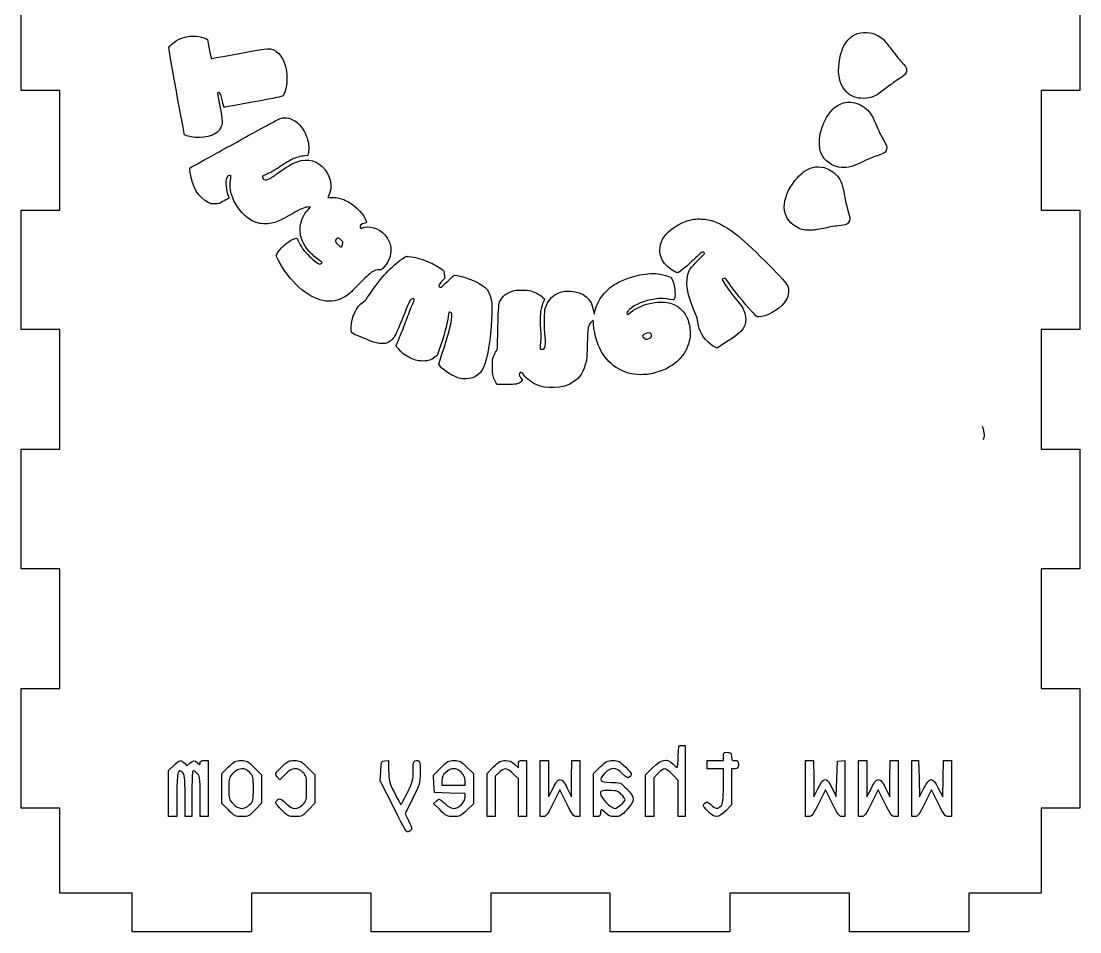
# Model space of a CAD drawing. Header units: millimetres. Extents: x 85 to 291, y 3 to 248.
# Drawn here: x 209 to 291, y 127 to 197.5 of the extents above; entities that cross this region are included whole.
import ezdxf

# ---------------------------------------------------------------- set-up
doc = ezdxf.new("R2010")
doc.units = ezdxf.units.MM
doc.layers.get('0').update_dxf_attribs({"linetype": 'CONTINUOUS'})

msp = doc.modelspace()

# ---------------------------------------------------------------- linework, layer by layer
for p, q in [((223.294, 196.145), (223.436, 196.075)), ((223.436, 196.075), (223.57, 195.348)), ((231.196, 187.084), (230.952, 187.064)), ((231.234, 187.245), (231.196, 187.084)), ((232.806, 183.94), (232.758, 183.848)), ((232.758, 183.848), (233.098, 183.848)), ((231.193, 182.864), (231.399, 183.115)), ((231.399, 183.115), (231.196, 183.099)), ((228.745, 179.337), (228.828, 179.505)), ((228.907, 179.016), (228.745, 179.337)), ((241.807, 177.6), (241.683, 177.473)), ((241.775, 177.876), (241.807, 177.6)), ((242.413, 177.72), (242.559, 177.838)), ((242.559, 177.838), (242.763, 177.803)), ((249.382, 176.136), (249.56, 175.977)), ((249.56, 175.977), (249.487, 175.834)), ((253.31, 174.358), (253.164, 174.209)), ((253.335, 174.025), (253.31, 174.358)), ((245.893, 172.136), (245.928, 173.723)), ((262.914, 172.171), (262.749, 172.253)), ((263.718, 172.707), (262.914, 172.171)), ((241.226, 171.612), (241.039, 171.472)), ((241.388, 172.075), (241.226, 171.612)), ((241.34, 170.948), (241.616, 171.78)), ((245.782, 171.958), (245.893, 172.136)), ((241.461, 170.789), (241.34, 170.948)), ((247.751, 169.808), (247.852, 169.704)), ((247.852, 169.704), (247.738, 169.599)), ((260.164, 141.425), (260.428, 141.425)), ((260.428, 141.425), (260.428, 138.673)), ((223.175, 140.261), (223.493, 140.261)), ((223.493, 140.261), (223.493, 138.091)), ((237.166, 140.24), (237.463, 140.271)), ((237.463, 140.271), (237.463, 139.478)), ((247.834, 140.261), (248.152, 140.261)), ((248.152, 140.261), (248.152, 138.091)), ((249.21, 138.091), (249.21, 140.261)), ((249.21, 140.261), (249.528, 140.261)), ((249.528, 140.261), (249.845, 140.261)), ((249.845, 140.261), (249.856, 138.864)), ((251.634, 138.864), (251.644, 140.261)), ((251.644, 140.261), (251.962, 140.261)), ((251.962, 140.261), (252.279, 140.261)), ((252.279, 140.261), (252.279, 138.091)), ((262.122, 139.943), (262.122, 140.261)), ((262.122, 140.261), (262.757, 140.261)), ((262.757, 140.261), (263.392, 140.261)), ((263.392, 140.261), (263.392, 140.578)), ((269.742, 138.091), (269.742, 140.261)), ((269.742, 140.261), (270.059, 140.261)), ((270.059, 140.261), (270.377, 140.261)), ((270.377, 140.261), (270.387, 138.864)), ((272.229, 140.208), (272.515, 140.24)), ((272.515, 140.24), (272.811, 140.271)), ((272.811, 140.271), (272.811, 138.102)), ((273.869, 138.091), (273.869, 140.261)), ((273.869, 140.261), (274.187, 140.261)), ((274.187, 140.261), (274.504, 140.261)), ((274.504, 140.261), (274.515, 138.864)), ((276.293, 138.864), (276.303, 140.261)), ((276.303, 140.261), (276.621, 140.261)), ((276.621, 140.261), (276.938, 140.261)), ((276.938, 140.261), (276.938, 138.091)), ((277.997, 138.091), (277.997, 140.261)), ((277.997, 140.261), (278.261, 140.261)), ((278.261, 140.261), (278.515, 140.261)), ((278.515, 140.261), (278.547, 138.864)), ((280.41, 138.864), (280.441, 140.261)), ((280.441, 140.261), (280.748, 140.261)), ((280.748, 140.261), (281.066, 140.261)), ((281.066, 140.261), (281.066, 138.091)), ((220.423, 139.478), (220.826, 139.869)), ((220.423, 137.7), (220.423, 139.478)), ((221.64, 140.049), (221.831, 139.838)), ((221.831, 139.838), (222.064, 140.049)), ((224.551, 139.266), (225.059, 139.763)), ((227.07, 139.7), (227.62, 139.139)), ((231.197, 139.7), (231.748, 139.139)), ((236.817, 138.684), (236.849, 139.446)), ((240.944, 139.128), (241.505, 139.7)), ((243.527, 139.753), (244.024, 139.245)), ((245.083, 139.266), (245.591, 139.763)), ((247.22, 139.975), (247.517, 139.689)), ((247.517, 139.689), (247.517, 139.975)), ((253.338, 139.266), (253.846, 139.763)), ((257.359, 139.16), (257.92, 139.71)), ((262.122, 139.626), (262.122, 139.943)), ((262.757, 139.626), (262.122, 139.626)), ((263.392, 139.626), (262.757, 139.626)), ((263.392, 138.282), (263.392, 139.626)), ((264.291, 139.626), (264.027, 139.626)), ((264.027, 139.626), (264.027, 138.229)), ((272.176, 138.843), (272.229, 140.208)), ((224.551, 138.102), (224.551, 139.266)), ((227.62, 139.139), (227.62, 138.059)), ((229.038, 138.769), (228.837, 138.991)), ((229.472, 139.202), (229.038, 138.769)), ((231.748, 139.139), (231.748, 138.059)), ((237.833, 136.662), (236.817, 138.684)), ((240.976, 138.451), (240.944, 139.128)), ((241.59, 138.705), (241.59, 138.356)), ((243.389, 138.356), (243.389, 138.694)), ((244.024, 139.245), (244.024, 138.081)), ((245.083, 137.594), (245.083, 139.266)), ((246.014, 139.34), (245.718, 139.054)), ((245.718, 139.054), (245.718, 137.488)), ((247.517, 138.843), (247.115, 139.234)), ((247.517, 137.382), (247.517, 138.843)), ((249.856, 138.864), (249.856, 137.456)), ((251.634, 137.456), (251.634, 138.864)), ((253.338, 137.594), (253.338, 139.266)), ((257.359, 137.541), (257.359, 139.16)), ((258.333, 139.277), (257.994, 138.927)), ((257.994, 138.927), (257.994, 137.424)), ((259.899, 138.716), (259.455, 139.171)), ((259.899, 137.319), (259.899, 138.716)), ((260.428, 138.673), (260.428, 135.922)), ((270.387, 138.864), (270.387, 137.456)), ((272.123, 137.477), (272.176, 138.843)), ((274.515, 138.864), (274.515, 137.456)), ((276.293, 137.456), (276.293, 138.864)), ((278.547, 138.864), (278.579, 137.456)), ((280.378, 137.456), (280.41, 138.864)), ((223.493, 138.091), (223.493, 135.922)), ((224.551, 136.938), (224.551, 138.102)), ((227.62, 138.059), (227.62, 136.969)), ((231.748, 138.059), (231.748, 136.969)), ((241.008, 137.774), (240.976, 138.451)), ((242.193, 137.742), (241.008, 137.774)), ((241.59, 138.356), (242.49, 138.356)), ((242.49, 138.356), (243.389, 138.356)), ((244.024, 138.081), (244.024, 136.917)), ((248.152, 138.091), (248.152, 135.922)), ((249.21, 135.922), (249.21, 138.091)), ((249.856, 137.456), (250.194, 138.123)), ((250.713, 137.985), (250.205, 136.948)), ((251.231, 136.948), (250.713, 137.985)), ((251.295, 138.123), (251.634, 137.456)), ((252.279, 138.091), (252.279, 135.922)), ((264.027, 138.229), (264.027, 136.832)), ((269.742, 135.922), (269.742, 138.091)), ((270.387, 137.456), (270.726, 138.123)), ((271.308, 137.985), (270.789, 136.948)), ((271.816, 136.948), (271.308, 137.985)), ((271.816, 138.123), (272.123, 137.477)), ((272.811, 138.102), (272.811, 135.922)), ((273.869, 135.922), (273.869, 138.091)), ((274.515, 137.456), (274.853, 138.123)), ((275.372, 137.985), (274.864, 136.948)), ((275.891, 136.948), (275.372, 137.985)), ((275.954, 138.123), (276.293, 137.456)), ((276.938, 138.091), (276.938, 135.922)), ((277.997, 135.922), (277.997, 138.091)), ((278.579, 137.456), (278.928, 138.123)), ((279.5, 137.985), (278.992, 136.948)), ((280.018, 136.948), (279.5, 137.985)), ((280.029, 138.123), (280.378, 137.456)), ((281.066, 138.091), (281.066, 135.922)), ((220.423, 135.922), (220.423, 137.7)), ((221.058, 137.594), (221.058, 135.922)), ((221.693, 135.922), (221.693, 137.541)), ((222.223, 137.647), (222.223, 135.922)), ((222.858, 135.922), (222.858, 137.488)), ((227.62, 136.969), (227.133, 136.451)), ((231.748, 136.969), (231.261, 136.451)), ((239.315, 137.297), (238.733, 136.133)), ((240.944, 136.938), (241.167, 137.139)), ((243.389, 137.71), (242.193, 137.742)), ((243.389, 137.435), (243.389, 137.71)), ((245.083, 135.922), (245.083, 137.594)), ((245.718, 137.488), (245.718, 135.922)), ((247.517, 135.922), (247.517, 137.382)), ((253.338, 135.922), (253.338, 137.594)), ((257.359, 135.922), (257.359, 137.541)), ((257.994, 137.424), (257.994, 135.922)), ((259.899, 135.922), (259.899, 137.319)), ((225.048, 136.43), (224.551, 136.938)), ((238.733, 136.133), (238.997, 135.604)), ((241.452, 136.43), (240.944, 136.938)), ((244.024, 136.917), (243.516, 136.419)), ((264.027, 136.832), (263.582, 136.377)), ((220.741, 135.922), (220.423, 135.922)), ((221.058, 135.922), (220.741, 135.922)), ((221.958, 135.922), (221.693, 135.922)), ((222.223, 135.922), (221.958, 135.922)), ((223.175, 135.922), (222.858, 135.922)), ((223.493, 135.922), (223.175, 135.922)), ((245.4, 135.922), (245.083, 135.922)), ((245.718, 135.922), (245.4, 135.922)), ((247.834, 135.922), (247.517, 135.922)), ((248.152, 135.922), (247.834, 135.922)), ((249.453, 135.922), (249.21, 135.922)), ((252.279, 135.922), (252.015, 135.922)), ((253.602, 135.922), (253.338, 135.922)), ((257.677, 135.922), (257.359, 135.922)), ((257.994, 135.922), (257.677, 135.922)), ((260.164, 135.922), (259.899, 135.922)), ((260.428, 135.922), (260.164, 135.922)), ((270.006, 135.922), (269.742, 135.922)), ((272.811, 135.922), (272.567, 135.922)), ((274.113, 135.922), (273.869, 135.922)), ((276.938, 135.922), (276.674, 135.922)), ((278.24, 135.922), (277.997, 135.922)), ((281.066, 135.922), (280.801, 135.922))]:
    msp.add_line(p, q)
msp.add_lwpolyline([(291, 201.39), (291, 192.13), (288, 192.13), (288, 182.87), (291, 182.87), (291, 173.61), (288, 173.61), (288, 164.35), (291, 164.35), (291, 155.09), (288, 155.09), (288, 145.83), (291, 145.83), (291, 136.57), (288, 136.57), (288, 130), (282.41, 130), (282.41, 127), (273.15, 127), (273.15, 130), (263.89, 130), (263.89, 127), (254.63, 127), (254.63, 130), (245.37, 130), (245.37, 127), (236.11, 127), (236.11, 130), (226.85, 130), (226.85, 127), (217.59, 127), (217.59, 130), (212, 130), (212, 136.57), (209, 136.57), (209, 145.83), (212, 145.83), (212, 155.09), (209, 155.09), (209, 164.35), (212, 164.35), (212, 173.61), (209, 173.61), (209, 182.87), (212, 182.87), (212, 192.13), (209, 192.13), (209, 201.39)])
for points in [[(220.446, 195.456), (220.68, 195.786), (221.071, 196.059), (221.5, 196.196)], [(221.5, 196.196), (221.858, 196.31), (222.252, 196.358), (222.547, 196.326)], [(222.547, 196.326), (222.792, 196.297), (223.163, 196.205), (223.294, 196.145)], [(272.325, 193.932), (272.427, 195.783), (273.373, 196.831), (274.729, 196.586)], [(274.729, 196.586), (275.205, 196.501), (275.567, 196.304), (275.881, 195.964)], [(221.023, 192.059), (220.519, 194.792), (220.414, 195.412), (220.446, 195.456)], [(223.57, 195.348), (223.646, 194.948), (223.713, 194.615), (223.722, 194.605)], [(223.722, 194.605), (223.735, 194.592), (224.637, 194.754), (226.977, 195.192)], [(226.977, 195.192), (228.329, 195.443), (228.504, 195.424), (228.945, 194.977)], [(275.881, 195.964), (275.979, 195.859), (276.246, 195.523), (276.475, 195.215)], [(276.475, 195.215), (276.707, 194.904), (277.015, 194.529), (277.157, 194.38)], [(228.945, 194.977), (229.196, 194.723), (229.361, 194.411), (229.469, 193.983)], [(277.157, 194.38), (277.516, 194.005), (277.586, 193.897), (277.586, 193.703)], [(229.469, 193.983), (229.599, 193.465), (229.628, 192.779), (229.532, 192.36)], [(272.922, 192.017), (272.477, 192.468), (272.281, 193.1), (272.325, 193.932)], [(277.586, 193.703), (277.586, 193.424), (277.491, 193.322), (276.878, 192.945)], [(276.878, 192.945), (276.722, 192.849), (276.402, 192.618), (276.164, 192.427)], [(221.643, 188.69), (221.643, 188.703), (221.363, 190.22), (221.023, 192.059)], [(224.3, 191.957), (224.236, 191.963), (224.214, 191.954), (224.214, 191.913)], [(224.214, 191.913), (224.214, 191.884), (224.294, 191.43), (224.392, 190.906)], [(224.595, 191.294), (224.497, 191.792), (224.43, 191.941), (224.3, 191.957)], [(229.532, 192.36), (229.485, 192.151), (229.355, 191.786), (229.301, 191.722)], [(274.252, 191.509), (273.697, 191.509), (273.262, 191.675), (272.922, 192.017)], [(276.164, 192.427), (275.183, 191.649), (274.894, 191.513), (274.252, 191.509)], [(224.7, 190.833), (224.691, 190.84), (224.646, 191.049), (224.595, 191.294)], [(227.659, 191.36), (224.976, 190.862), (224.716, 190.817), (224.7, 190.833)], [(229.301, 191.722), (229.253, 191.665), (229.031, 191.614), (227.659, 191.36)], [(271.877, 190.684), (272.16, 190.957), (272.477, 191.128), (272.824, 191.189)], [(272.824, 191.189), (273.09, 191.236), (273.179, 191.236), (273.414, 191.198)], [(273.414, 191.198), (273.836, 191.128), (274.252, 190.913), (274.57, 190.598)], [(224.392, 190.906), (224.608, 189.744), (224.614, 189.538), (224.437, 189.208)], [(270.874, 187.56), (270.658, 188.49), (271.131, 189.957), (271.877, 190.684)], [(274.57, 190.598), (274.802, 190.366), (274.97, 190.074), (275.281, 189.331)], [(227.358, 189.049), (228.24, 189.535), (229.012, 189.947), (229.072, 189.963)], [(229.072, 189.963), (229.269, 190.02), (229.526, 190.027), (229.713, 189.979)], [(229.713, 189.979), (230.221, 189.852), (230.653, 189.481), (230.936, 188.928)], [(221.839, 188.604), (221.731, 188.636), (221.643, 188.674), (221.643, 188.69)], [(224.208, 188.903), (223.719, 188.484), (222.662, 188.35), (221.839, 188.604)], [(223.944, 187.169), (224.938, 187.719), (226.475, 188.563), (227.358, 189.049)], [(224.437, 189.208), (224.379, 189.096), (224.275, 188.96), (224.208, 188.903)], [(230.936, 188.928), (231.171, 188.477), (231.266, 188.122), (231.272, 187.725)], [(275.281, 189.331), (275.497, 188.827), (275.586, 188.649), (275.821, 188.249)], [(275.821, 188.249), (276.046, 187.874), (276.081, 187.766), (276.033, 187.592)], [(222.09, 186.134), (222.116, 186.156), (222.947, 186.623), (223.944, 187.169)], [(230.952, 187.064), (230.685, 187.042), (230.221, 186.922), (230.015, 186.814)], [(231.272, 187.725), (231.272, 187.55), (231.256, 187.334), (231.234, 187.245)], [(272.309, 186.201), (271.569, 186.356), (271.036, 186.861), (270.874, 187.56)], [(275.316, 187.074), (274.916, 186.944), (274.76, 186.88), (274.189, 186.607)], [(276.033, 187.592), (275.964, 187.331), (275.849, 187.249), (275.316, 187.074)], [(228.929, 186.141), (228.716, 185.988), (228.466, 185.845), (228.167, 185.712)], [(228.643, 185.544), (228.872, 185.747), (229.701, 186.293), (230.04, 186.464)], [(230.015, 186.814), (229.755, 186.683), (229.243, 186.363), (228.929, 186.141)], [(230.04, 186.464), (230.92, 186.906), (231.739, 186.823), (232.323, 186.236)], [(232.323, 186.236), (232.977, 185.582), (233.174, 184.648), (232.806, 183.94)], [(268.931, 185.15), (269.369, 185.709), (269.817, 186.036), (270.325, 186.172)], [(270.325, 186.172), (270.531, 186.226), (270.979, 186.226), (271.185, 186.169)], [(271.185, 186.169), (271.55, 186.068), (271.954, 185.804), (272.227, 185.483)], [(274.189, 186.607), (273.239, 186.153), (272.897, 186.08), (272.309, 186.201)], [(222.084, 185.798), (222.052, 186.045), (222.052, 186.102), (222.09, 186.134)], [(223.484, 183.442), (222.763, 183.791), (222.224, 184.696), (222.084, 185.798)], [(225.135, 185.55), (224.891, 185.55), (224.789, 185.083), (224.897, 184.458)], [(225.246, 185.521), (225.233, 185.537), (225.186, 185.55), (225.135, 185.55)], [(225.211, 185.194), (225.24, 185.359), (225.256, 185.506), (225.246, 185.521)], [(227.694, 185.486), (227.656, 185.448), (227.732, 185.271), (227.805, 185.233)], [(228.167, 185.712), (227.923, 185.601), (227.71, 185.499), (227.694, 185.486)], [(227.805, 185.233), (227.923, 185.169), (228.072, 185.201), (228.326, 185.344)], [(228.326, 185.344), (228.462, 185.423), (228.605, 185.515), (228.643, 185.544)], [(272.227, 185.483), (272.522, 185.134), (272.608, 184.886), (272.836, 183.689)], [(225.481, 183.591), (225.205, 184.169), (225.122, 184.674), (225.211, 185.194)], [(268.998, 181.588), (267.836, 182.27), (267.81, 183.718), (268.931, 185.15)], [(225.094, 183.788), (225.04, 183.75), (224.424, 183.423), (224.341, 183.388)], [(224.897, 184.458), (224.922, 184.305), (224.979, 184.093), (225.024, 183.988)], [(225.024, 183.988), (225.068, 183.88), (225.1, 183.791), (225.094, 183.788)], [(233.098, 183.848), (233.473, 183.848), (233.774, 183.782), (234.133, 183.616)], [(272.836, 183.689), (272.897, 183.372), (272.998, 182.959), (273.058, 182.769)], [(223.96, 183.343), (223.722, 183.343), (223.665, 183.356), (223.484, 183.442)], [(224.341, 183.388), (224.275, 183.362), (224.119, 183.343), (223.96, 183.343)], [(227.497, 181.835), (226.672, 181.991), (225.945, 182.626), (225.481, 183.591)], [(231.196, 183.099), (230.923, 183.077), (230.666, 182.962), (229.958, 182.559)], [(230.704, 182.01), (230.815, 182.334), (230.939, 182.55), (231.193, 182.864)], [(234.133, 183.616), (234.717, 183.353), (235.422, 182.692), (235.647, 182.2)], [(229.958, 182.559), (229.202, 182.127), (228.986, 182.019), (228.659, 181.915)], [(235.647, 182.2), (235.797, 181.877), (235.797, 181.877), (235.622, 181.851)], [(259.349, 181.359), (259.803, 181.721), (260.501, 182.054), (260.978, 182.14)], [(260.978, 182.14), (261.276, 182.194), (261.781, 182.191), (262.082, 182.137)], [(262.082, 182.137), (262.813, 182.004), (263.479, 181.673), (264.33, 181.029)], [(273.16, 182.042), (273.043, 181.762), (272.957, 181.724), (272.277, 181.645)], [(273.058, 182.769), (273.208, 182.305), (273.224, 182.194), (273.16, 182.042)], [(228.659, 181.915), (228.326, 181.81), (227.824, 181.775), (227.497, 181.835)], [(230.615, 181.375), (230.615, 181.705), (230.628, 181.788), (230.704, 182.01)], [(230.685, 180.756), (230.625, 180.953), (230.612, 181.061), (230.615, 181.375)], [(235.622, 181.851), (235.352, 181.813), (235.209, 181.68), (235.266, 181.521)], [(235.266, 181.521), (235.289, 181.464), (235.311, 181.451), (235.368, 181.47)], [(235.368, 181.47), (235.406, 181.483), (235.524, 181.511), (235.628, 181.537)], [(235.628, 181.537), (236.203, 181.676), (236.946, 181.324), (237.337, 180.73)], [(258.469, 179.756), (258.469, 180.368), (258.755, 180.889), (259.349, 181.359)], [(270.093, 181.315), (269.566, 181.311), (269.401, 181.353), (268.998, 181.588)], [(271.141, 181.448), (270.604, 181.327), (270.515, 181.315), (270.093, 181.315)], [(272.277, 181.645), (271.976, 181.61), (271.465, 181.521), (271.141, 181.448)], [(228.828, 179.505), (228.996, 179.845), (229.602, 180.397), (230.028, 180.597)], [(230.028, 180.597), (230.352, 180.746), (230.361, 180.746), (230.466, 180.486)], [(230.466, 180.486), (230.644, 180.038), (230.885, 179.702), (231.358, 179.254)], [(231.498, 179.473), (231.101, 179.86), (230.837, 180.276), (230.685, 180.756)], [(233.39, 180.622), (233.282, 180.505), (233.307, 180.419), (233.523, 180.197)], [(233.796, 180.549), (233.628, 180.714), (233.498, 180.74), (233.39, 180.622)], [(233.92, 180.283), (233.936, 180.397), (233.927, 180.419), (233.796, 180.549)], [(237.337, 180.73), (237.53, 180.438), (237.616, 180.191), (237.635, 179.867)], [(264.33, 181.029), (265.257, 180.327), (268.109, 177.489), (268.353, 177.025)], [(233.523, 180.197), (233.628, 180.086), (233.733, 179.994), (233.752, 179.994)], [(233.752, 179.994), (233.812, 179.997), (233.904, 180.152), (233.92, 180.283)], [(237.635, 179.867), (237.667, 179.324), (237.464, 178.832), (237.003, 178.355)], [(258.961, 178.606), (258.615, 178.975), (258.469, 179.314), (258.469, 179.756)], [(261.911, 179.556), (261.835, 179.641), (261.727, 179.625), (261.594, 179.511)], [(230.504, 176.911), (229.898, 177.451), (229.307, 178.225), (228.907, 179.016)], [(231.358, 179.254), (231.682, 178.946), (232.028, 178.692), (232.123, 178.692)], [(232.272, 178.851), (232.107, 178.949), (231.691, 179.283), (231.498, 179.473)], [(232.25, 178.756), (232.32, 178.813), (232.32, 178.822), (232.272, 178.851)], [(236, 176.358), (236.889, 177.679), (237.638, 178.489), (238.53, 179.102)], [(238.53, 179.102), (238.686, 179.206), (238.826, 179.292), (238.841, 179.289)], [(238.841, 179.289), (238.854, 179.289), (238.918, 179.279), (238.978, 179.273)], [(238.978, 179.273), (239.613, 179.213), (240.118, 179.063), (240.848, 178.721)], [(260.933, 178.882), (260.412, 178.375), (259.962, 178.025), (259.831, 178.025)], [(260.746, 178.184), (260.809, 178.327), (260.936, 178.473), (261.394, 178.93)], [(261.594, 179.511), (261.527, 179.454), (261.228, 179.171), (260.933, 178.882)], [(261.394, 178.93), (261.93, 179.467), (261.959, 179.502), (261.911, 179.556)], [(232.123, 178.692), (232.152, 178.692), (232.209, 178.721), (232.25, 178.756)], [(236.13, 178.051), (236.028, 177.981), (235.587, 177.562), (235.152, 177.12)], [(236.756, 178.238), (236.571, 178.263), (236.333, 178.194), (236.13, 178.051)], [(237.003, 178.355), (236.889, 178.235), (236.863, 178.225), (236.756, 178.238)], [(240.848, 178.721), (241.15, 178.578), (241.683, 178.254), (241.724, 178.184)], [(241.724, 178.184), (241.734, 178.168), (241.756, 178.028), (241.775, 177.876)], [(256.917, 177.851), (257.418, 177.955), (258.152, 177.984), (258.488, 177.914)], [(259.831, 178.025), (259.673, 178.025), (259.219, 178.327), (258.961, 178.606)], [(261.244, 174.809), (260.568, 176.257), (260.397, 177.409), (260.746, 178.184)], [(235.152, 177.12), (234.52, 176.482), (234.314, 176.292), (234.133, 176.187)], [(241.683, 177.473), (241.343, 177.111), (241.299, 177.012), (241.423, 176.898)], [(241.423, 176.898), (241.486, 176.841), (241.493, 176.844), (241.877, 177.219)], [(241.877, 177.219), (242.09, 177.428), (242.331, 177.654), (242.413, 177.72)], [(242.763, 177.803), (243.674, 177.641), (244.769, 177.127), (245.087, 176.711)], [(254.901, 177.073), (255.415, 177.406), (256.158, 177.695), (256.917, 177.851)], [(258.488, 177.914), (258.79, 177.854), (259.057, 177.778), (259.219, 177.708)], [(259.219, 177.708), (259.336, 177.657), (259.362, 177.625), (259.438, 177.451)], [(259.438, 177.451), (259.574, 177.127), (259.619, 176.924), (259.638, 176.517)], [(263.308, 177.498), (263.276, 177.412), (264.051, 176.323), (264.629, 175.644)], [(263.549, 177.559), (263.483, 177.6), (263.333, 177.562), (263.308, 177.498)], [(263.953, 177.035), (263.756, 177.305), (263.575, 177.543), (263.549, 177.559)], [(234.133, 176.187), (232.974, 175.514), (231.828, 175.742), (230.504, 176.911)], [(235.517, 175.774), (235.647, 175.86), (235.743, 175.974), (236, 176.358)], [(245.087, 176.711), (245.226, 176.523), (245.357, 176.209), (245.414, 175.927)], [(246.096, 175.847), (246.265, 176.181), (246.617, 176.46), (247.046, 176.6)], [(247.046, 176.6), (247.255, 176.666), (247.335, 176.676), (247.757, 176.673)], [(247.757, 176.673), (248.135, 176.67), (248.284, 176.657), (248.478, 176.603)], [(248.478, 176.603), (248.814, 176.511), (249.176, 176.327), (249.382, 176.136)], [(249.598, 175.244), (249.748, 175.774), (250.103, 176.219), (250.538, 176.419)], [(250.538, 176.419), (250.862, 176.568), (251.097, 176.609), (251.545, 176.59)], [(251.545, 176.59), (252.561, 176.546), (253.192, 176), (253.339, 175.041)], [(253.856, 176.012), (254.056, 176.336), (254.567, 176.857), (254.901, 177.073)], [(259.638, 176.517), (259.65, 176.206), (259.647, 176.114), (259.603, 176.012)], [(265.765, 174.828), (265.242, 175.371), (264.483, 176.295), (263.953, 177.035)], [(268.353, 177.025), (268.502, 176.746), (268.458, 176.266), (268.252, 175.908)], [(234.565, 173.793), (234.565, 174.571), (234.965, 175.406), (235.517, 175.774)], [(239.169, 175.93), (239.07, 175.831), (238.991, 175.654), (238.559, 174.549)], [(238.841, 174.374), (238.988, 174.768), (239.188, 175.279), (239.283, 175.507)], [(239.438, 175.962), (239.403, 176.015), (239.235, 175.996), (239.169, 175.93)], [(239.283, 175.507), (239.381, 175.739), (239.451, 175.942), (239.438, 175.962)], [(245.414, 175.927), (245.515, 175.38), (245.423, 173.514), (245.233, 172.329)], [(245.928, 173.723), (245.966, 175.38), (245.988, 175.631), (246.096, 175.847)], [(249.487, 175.834), (249.389, 175.644), (249.303, 175.387), (249.249, 175.126)], [(253.389, 174.799), (253.402, 175.066), (253.621, 175.638), (253.856, 176.012)], [(258.076, 175.977), (257.263, 175.86), (256.548, 175.565), (256.11, 175.168)], [(256.212, 174.955), (256.647, 175.307), (257.263, 175.571), (257.942, 175.692)], [(257.942, 175.692), (258.33, 175.761), (259.028, 175.746), (259.298, 175.66)], [(258.584, 176.025), (258.479, 176.025), (258.25, 176.003), (258.076, 175.977)], [(259.466, 175.911), (259.215, 175.965), (258.752, 176.025), (258.584, 176.025)], [(259.298, 175.66), (259.657, 175.546), (259.876, 175.415), (260.139, 175.152)], [(259.603, 176.012), (259.558, 175.904), (259.542, 175.892), (259.466, 175.911)], [(264.629, 175.644), (264.918, 175.301), (265.051, 175.019), (265.111, 174.612)], [(268.252, 175.908), (267.924, 175.336), (267.035, 174.739), (266.347, 174.631)], [(242.197, 174.958), (242.137, 174.977), (242.131, 174.955), (242.08, 174.618)], [(242.366, 174.596), (242.385, 174.85), (242.356, 174.911), (242.197, 174.958)], [(249.249, 175.126), (249.192, 174.863), (249.186, 173.983), (249.236, 173.514)], [(249.563, 173.377), (249.5, 174.018), (249.516, 174.961), (249.598, 175.244)], [(253.339, 175.041), (253.364, 174.876), (253.386, 174.768), (253.389, 174.799)], [(256.11, 175.168), (255.917, 174.99), (255.879, 174.917), (255.933, 174.819)], [(255.933, 174.819), (255.964, 174.758), (255.98, 174.765), (256.212, 174.955)], [(260.139, 175.152), (260.571, 174.723), (260.784, 174.177), (260.812, 173.437)], [(261.419, 174.199), (261.39, 174.46), (261.359, 174.565), (261.244, 174.809)], [(266.347, 174.631), (266.007, 174.574), (266.01, 174.574), (265.765, 174.828)], [(238.559, 174.549), (238.333, 173.974), (238.089, 173.393), (238.019, 173.256)], [(238.314, 173.031), (238.457, 173.377), (238.692, 173.98), (238.841, 174.374)], [(242.08, 174.618), (241.988, 174.009), (241.721, 173.025), (241.388, 172.075)], [(241.616, 171.78), (242.08, 173.158), (242.334, 174.114), (242.366, 174.596)], [(252.945, 173.844), (252.881, 173.647), (252.875, 173.526), (252.85, 172.539)], [(253.164, 174.209), (253.05, 174.095), (252.999, 174.006), (252.945, 173.844)], [(254.097, 171.659), (253.688, 172.269), (253.399, 173.164), (253.335, 174.025)], [(261.517, 173.698), (261.482, 173.799), (261.438, 174.025), (261.419, 174.199)], [(265.111, 174.612), (265.156, 174.317), (265.121, 174.098), (264.978, 173.809)], [(235.384, 173.012), (234.492, 173.38), (234.565, 173.31), (234.565, 173.793)], [(238.019, 173.256), (237.854, 172.936), (237.648, 172.72), (237.41, 172.609)], [(238.057, 172.364), (238.057, 172.386), (238.175, 172.685), (238.314, 173.031)], [(249.236, 173.514), (249.265, 173.253), (249.262, 173.098), (249.217, 172.669)], [(249.322, 172.088), (249.614, 172.088), (249.665, 172.364), (249.563, 173.377)], [(257.158, 173.171), (257.101, 173.107), (257.101, 173.104), (257.212, 172.993)], [(257.336, 173.298), (257.272, 173.266), (257.193, 173.209), (257.158, 173.171)], [(257.787, 173.288), (257.723, 173.377), (257.504, 173.383), (257.336, 173.298)], [(257.606, 172.917), (257.812, 172.996), (257.888, 173.145), (257.787, 173.288)], [(260.812, 173.437), (260.825, 173.066), (260.819, 172.993), (260.746, 172.707)], [(262.749, 172.253), (262.206, 172.526), (261.73, 173.082), (261.517, 173.698)], [(264.978, 173.809), (264.823, 173.488), (264.6, 173.295), (263.718, 172.707)], [(236.886, 172.542), (236.492, 172.561), (236.454, 172.574), (235.384, 173.012)], [(237.41, 172.609), (237.235, 172.529), (237.203, 172.526), (236.886, 172.542)], [(238.575, 171.771), (238.372, 171.936), (238.057, 172.294), (238.057, 172.364)], [(245.233, 172.329), (245.004, 170.904), (244.747, 170.307), (244.226, 170.002)], [(249.217, 172.669), (249.16, 172.101), (249.163, 172.088), (249.322, 172.088)], [(252.85, 172.539), (252.827, 171.653), (252.811, 171.393), (252.758, 171.139)], [(257.212, 172.993), (257.333, 172.872), (257.437, 172.853), (257.606, 172.917)], [(260.746, 172.707), (260.457, 171.59), (259.647, 170.777), (258.406, 170.364)], [(239.55, 171.259), (239.229, 171.358), (238.816, 171.574), (238.575, 171.771)], [(241.039, 171.472), (240.737, 171.243), (240.55, 171.183), (240.137, 171.183)], [(245.506, 170.755), (245.506, 171.234), (245.512, 171.301), (245.588, 171.529)], [(245.588, 171.529), (245.636, 171.666), (245.722, 171.859), (245.782, 171.958)], [(257.177, 170.129), (255.92, 170.072), (254.793, 170.634), (254.097, 171.659)], [(240.137, 171.183), (239.861, 171.183), (239.737, 171.199), (239.55, 171.259)], [(243.036, 169.837), (242.502, 169.948), (241.759, 170.396), (241.461, 170.789)], [(245.56, 170.024), (245.515, 170.186), (245.503, 170.345), (245.506, 170.755)], [(252.758, 171.139), (252.611, 170.415), (252.281, 169.897), (251.742, 169.538)], [(244.226, 170.002), (243.918, 169.824), (243.429, 169.754), (243.036, 169.837)], [(245.846, 169.383), (245.788, 169.418), (245.623, 169.789), (245.56, 170.024)], [(247.592, 170.218), (247.544, 170.116), (247.604, 169.958), (247.751, 169.808)], [(247.852, 170.208), (247.776, 170.335), (247.652, 170.339), (247.592, 170.218)], [(248.811, 169.392), (248.42, 169.589), (248.011, 169.939), (247.852, 170.208)], [(258.406, 170.364), (257.945, 170.208), (257.631, 170.148), (257.177, 170.129)], [(246.573, 169.357), (246.195, 169.357), (245.868, 169.37), (245.846, 169.383)], [(247.738, 169.599), (247.512, 169.392), (247.35, 169.357), (246.573, 169.357)], [(251.742, 169.538), (250.989, 169.04), (249.649, 168.973), (248.811, 169.392)], [(283.441, 166.141), (283.624, 165.565), (283.636, 165.311), (283.481, 165.105)], [(259.899, 140.578), (259.899, 141.414), (259.899, 141.425), (260.164, 141.425)], [(220.826, 139.869), (221.291, 140.324), (221.376, 140.335), (221.64, 140.049)], [(222.064, 140.049), (222.339, 140.303), (222.413, 140.314), (222.667, 140.081)], [(222.858, 140.081), (222.858, 140.208), (222.953, 140.261), (223.175, 140.261)], [(225.059, 139.763), (225.514, 140.208), (225.609, 140.261), (226.043, 140.261)], [(226.043, 140.261), (226.477, 140.261), (226.562, 140.208), (227.07, 139.7)], [(229.155, 139.732), (229.631, 140.219), (229.716, 140.261), (230.16, 140.261)], [(230.16, 140.261), (230.605, 140.261), (230.689, 140.219), (231.197, 139.7)], [(236.849, 139.446), (236.88, 140.187), (236.891, 140.208), (237.166, 140.24)], [(239.368, 139.467), (239.368, 140.24), (239.378, 140.261), (239.632, 140.261)], [(239.632, 140.261), (239.897, 140.261), (239.897, 140.25), (239.897, 139.361)], [(241.505, 139.7), (242.013, 140.219), (242.098, 140.261), (242.543, 140.261)], [(242.543, 140.261), (242.976, 140.261), (243.072, 140.208), (243.527, 139.753)], [(245.591, 139.763), (246.014, 140.187), (246.162, 140.261), (246.511, 140.261)], [(246.511, 140.261), (246.818, 140.261), (246.998, 140.187), (247.22, 139.975)], [(247.517, 139.975), (247.517, 140.219), (247.559, 140.261), (247.834, 140.261)], [(253.846, 139.763), (254.301, 140.208), (254.396, 140.261), (254.83, 140.261)], [(254.83, 140.261), (255.264, 140.261), (255.348, 140.208), (255.825, 139.732)], [(257.92, 139.71), (258.587, 140.367), (259.053, 140.451), (259.476, 139.996)], [(259.815, 139.732), (259.857, 139.732), (259.899, 140.113), (259.899, 140.578)], [(263.392, 140.578), (263.392, 140.843), (263.434, 140.896), (263.635, 140.896)], [(263.635, 140.896), (263.773, 140.896), (263.921, 140.864), (263.953, 140.822)], [(263.953, 140.822), (263.995, 140.79), (264.027, 140.642), (264.027, 140.504)], [(264.027, 140.504), (264.027, 140.314), (264.08, 140.261), (264.291, 140.261)], [(264.291, 140.261), (264.514, 140.261), (264.556, 140.208), (264.556, 139.943)], [(221.503, 139.34), (221.132, 139.679), (221.058, 139.382), (221.058, 137.594)], [(222.297, 139.446), (222.254, 139.414), (222.223, 138.599), (222.223, 137.647)], [(222.614, 139.287), (222.477, 139.414), (222.328, 139.488), (222.297, 139.446)], [(222.667, 140.081), (222.847, 139.922), (222.858, 139.922), (222.858, 140.081)], [(226.699, 139.329), (226.308, 139.742), (225.884, 139.721), (225.429, 139.287)], [(228.837, 138.991), (228.647, 139.202), (228.647, 139.213), (229.155, 139.732)], [(230.816, 139.34), (230.382, 139.763), (230.001, 139.721), (229.472, 139.202)], [(237.463, 139.478), (237.463, 138.747), (237.505, 138.599), (237.907, 137.774)], [(238.923, 137.774), (239.325, 138.589), (239.368, 138.747), (239.368, 139.467)], [(243.103, 139.329), (242.733, 139.721), (242.289, 139.721), (241.886, 139.34)], [(247.115, 139.234), (246.638, 139.7), (246.416, 139.721), (246.014, 139.34)], [(255.581, 139.234), (255.052, 139.753), (254.671, 139.763), (254.195, 139.266)], [(255.825, 139.732), (256.311, 139.234), (256.333, 139.192), (256.163, 139.023)], [(258.841, 139.626), (258.746, 139.626), (258.523, 139.467), (258.333, 139.277)], [(259.455, 139.171), (259.211, 139.425), (258.936, 139.626), (258.841, 139.626)], [(259.476, 139.996), (259.613, 139.848), (259.762, 139.732), (259.815, 139.732)], [(264.556, 139.943), (264.556, 139.679), (264.514, 139.626), (264.291, 139.626)], [(221.693, 137.541), (221.693, 138.98), (221.672, 139.192), (221.503, 139.34)], [(222.858, 137.488), (222.858, 138.991), (222.847, 139.065), (222.614, 139.287)], [(225.429, 139.287), (225.091, 138.959), (225.08, 138.917), (225.08, 138.102)], [(226.985, 138.081), (226.985, 138.97), (226.964, 139.054), (226.699, 139.329)], [(231.113, 138.102), (231.113, 139.012), (231.102, 139.076), (230.816, 139.34)], [(239.897, 139.361), (239.897, 138.483), (239.886, 138.43), (239.315, 137.297)], [(241.886, 139.34), (241.675, 139.139), (241.59, 138.948), (241.59, 138.705)], [(243.389, 138.694), (243.389, 138.917), (243.294, 139.128), (243.103, 139.329)], [(250.194, 138.123), (250.438, 138.61), (250.586, 138.779), (250.745, 138.779)], [(250.745, 138.779), (250.903, 138.779), (251.052, 138.61), (251.295, 138.123)], [(254.195, 139.266), (253.676, 138.726), (253.793, 138.567), (254.692, 138.567)], [(256.163, 139.023), (255.994, 138.853), (255.962, 138.864), (255.581, 139.234)], [(270.726, 138.123), (271.17, 139.012), (271.393, 139.012), (271.816, 138.123)], [(274.853, 138.123), (275.097, 138.61), (275.245, 138.779), (275.404, 138.779)], [(275.404, 138.779), (275.563, 138.779), (275.711, 138.61), (275.954, 138.123)], [(278.928, 138.123), (279.171, 138.589), (279.33, 138.779), (279.478, 138.779)], [(279.478, 138.779), (279.627, 138.779), (279.785, 138.589), (280.029, 138.123)], [(225.08, 138.102), (225.08, 137.297), (225.091, 137.234), (225.419, 136.906)], [(226.689, 136.842), (226.974, 137.107), (226.985, 137.171), (226.985, 138.081)], [(230.827, 136.853), (231.091, 137.128), (231.113, 137.213), (231.113, 138.102)], [(237.907, 137.774), (238.15, 137.276), (238.383, 136.874), (238.415, 136.874)], [(238.415, 136.874), (238.447, 136.874), (238.68, 137.276), (238.923, 137.774)], [(254.533, 137.933), (253.92, 137.933), (253.867, 137.911), (253.867, 137.7)], [(255.486, 137.636), (255.232, 137.901), (255.126, 137.933), (254.533, 137.933)], [(254.692, 138.567), (255.412, 138.567), (255.412, 138.567), (255.909, 138.059)], [(255.909, 138.059), (256.565, 137.393), (256.565, 137.139), (255.92, 136.451)], [(263.212, 136.747), (263.36, 136.906), (263.392, 137.181), (263.392, 138.282)], [(229.155, 136.451), (228.721, 136.895), (228.668, 136.991), (228.784, 137.139)], [(228.784, 137.139), (228.985, 137.382), (229.123, 137.34), (229.525, 136.927)], [(241.167, 137.139), (241.378, 137.329), (241.389, 137.329), (241.781, 136.948)], [(241.781, 136.948), (242.289, 136.451), (242.691, 136.43), (243.103, 136.853)], [(243.103, 136.853), (243.273, 137.022), (243.389, 137.266), (243.389, 137.435)], [(250.205, 136.948), (249.782, 136.102), (249.655, 135.922), (249.453, 135.922)], [(252.015, 135.922), (251.792, 135.922), (251.676, 136.059), (251.231, 136.948)], [(253.867, 137.7), (253.867, 137.393), (254.682, 136.557), (254.978, 136.557)], [(254.978, 136.557), (255.2, 136.557), (255.772, 137.054), (255.772, 137.245)], [(255.772, 137.245), (255.772, 137.297), (255.645, 137.477), (255.486, 137.636)], [(262.175, 136.345), (261.783, 136.747), (261.772, 136.779), (261.942, 136.948)], [(261.942, 136.948), (262.111, 137.118), (262.132, 137.107), (262.418, 136.842)], [(270.789, 136.948), (270.345, 136.059), (270.229, 135.922), (270.006, 135.922)], [(272.567, 135.922), (272.366, 135.922), (272.239, 136.102), (271.816, 136.948)], [(274.864, 136.948), (274.441, 136.102), (274.314, 135.922), (274.113, 135.922)], [(276.674, 135.922), (276.452, 135.922), (276.335, 136.059), (275.891, 136.948)], [(278.992, 136.948), (278.568, 136.102), (278.441, 135.922), (278.24, 135.922)], [(280.801, 135.922), (280.579, 135.922), (280.463, 136.059), (280.018, 136.948)], [(226.096, 135.922), (225.577, 135.922), (225.514, 135.953), (225.048, 136.43)], [(225.419, 136.906), (225.853, 136.461), (226.276, 136.44), (226.689, 136.842)], [(227.133, 136.451), (226.668, 135.953), (226.615, 135.922), (226.096, 135.922)], [(230.224, 135.922), (229.705, 135.922), (229.641, 135.953), (229.155, 136.451)], [(229.525, 136.927), (229.98, 136.451), (230.425, 136.43), (230.827, 136.853)], [(231.261, 136.451), (230.795, 135.953), (230.742, 135.922), (230.224, 135.922)], [(239.05, 134.757), (238.86, 134.652), (238.764, 134.8), (237.833, 136.662)], [(242.479, 135.922), (241.992, 135.922), (241.918, 135.953), (241.452, 136.43)], [(243.516, 136.419), (243.051, 135.964), (242.966, 135.922), (242.479, 135.922)], [(253.867, 136.186), (253.867, 135.975), (253.814, 135.922), (253.602, 135.922)], [(253.951, 136.451), (253.909, 136.451), (253.867, 136.334), (253.867, 136.186)], [(254.29, 136.186), (254.152, 136.334), (254.004, 136.451), (253.951, 136.451)], [(254.978, 135.922), (254.65, 135.922), (254.481, 135.985), (254.29, 136.186)], [(255.92, 136.451), (255.475, 135.975), (255.38, 135.922), (254.978, 135.922)], [(263.582, 136.377), (263, 135.784), (262.725, 135.784), (262.175, 136.345)], [(262.418, 136.842), (262.767, 136.504), (262.979, 136.483), (263.212, 136.747)], [(238.997, 135.604), (239.315, 134.969), (239.325, 134.906), (239.05, 134.757)]]:
    msp.add_open_spline(points, degree=3)

doc.saveas('drawing.dxf')
